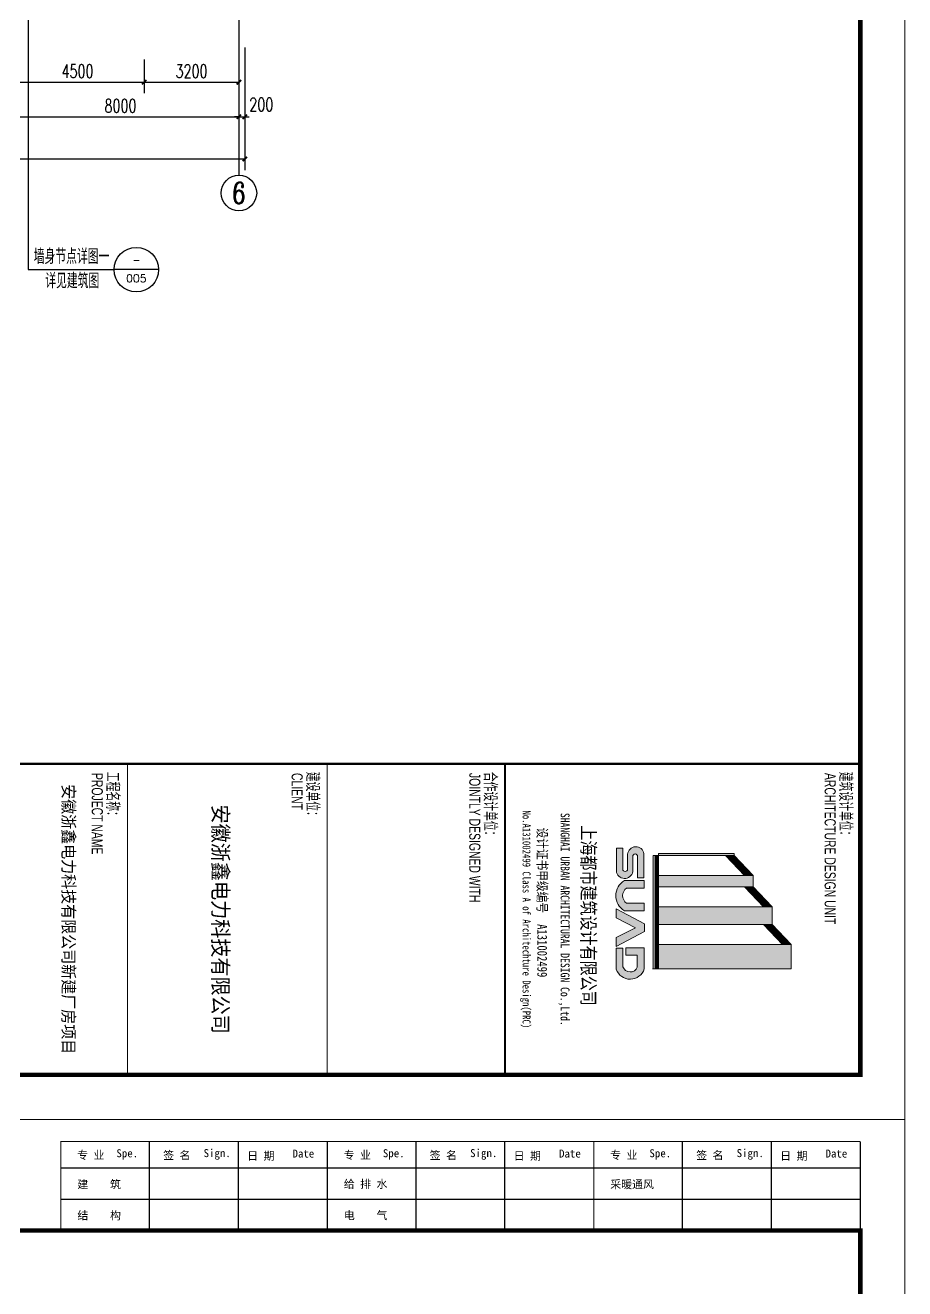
# Model space of a CAD drawing. Extents: x 409931 to 937299, y -508824 to 132289.
# Drawn here: x 534396 to 564097, y -210038 to -167405 of the extents above; entities that cross this region are included whole.
import ezdxf
from ezdxf.enums import TextEntityAlignment as Align

# ---------------------------------------------------------------- set-up
doc = ezdxf.new("R2010")
doc.units = 0
doc.header["$LTSCALE"] = 1500
doc.header["$MEASUREMENT"] = 0
doc.linetypes.add('DOTE', pattern=[2.4200000000000004, 2, -0.2, 0.02, -0.2])
doc.layers.get('Defpoints').update_dxf_attribs({"color": 252})
for name, color, linetype in [('00-tk', 151, 'Continuous'), ('AXIS', 3, 'Continuous'), ('AXIS_TEXT', 7, 'Continuous'), ('DIM_IDEN', 3, 'Continuous'), ('DOTE', 1, 'Continuous'), ('PUB_DIM', 3, 'Continuous'), ('PUB_TEXT', 7, 'Continuous')]:
    doc.layers.add(name, color=color, linetype=linetype)
doc.layers.add('TK', color=151, linetype='Continuous', lineweight=13)
doc.styles.add('_TCH_AXIS', font='COMPLEX', dxfattribs={"bigfont": 'GBCBIG'})
doc.styles.add('_TCH_DIM', font='SIMPLEX', dxfattribs={"bigfont": 'GBCBIG'})
doc.styles.add('_TCH_DIM_T3', font='SIMPLEX', dxfattribs={"width": 0.7058823529411765, "bigfont": 'GBCBIG'})
doc.styles.add('_TCH_LABEL', font='COMPLEX', dxfattribs={"bigfont": 'GBCBIG'})
doc.styles.add('COMPLEX', font='COMPLEX')
doc.styles.add('DS6HT', font='simhei.ttf', dxfattribs={"width": 0.8})
doc.styles.add('T&D', font='haiwenrs.shx', dxfattribs={"width": 0.7, "bigfont": 'hztxt.shx'})
doc.styles.add('TITLE', font='simhei.ttf', dxfattribs={"width": 0.8})
doc.dimstyles.new('_TCH_ARCH&&150', dxfattribs={"dimtxt": 446.25, "dimasz": 150, "dimexe": 375, "dimexo": 450, "dimgap": 150, "dimtad": 1, "dimdec": 0, "dimzin": 0, "dimdsep": 46, "dimtxsty": '_TCH_DIM_T3', "dimblk": 'ARCHTICK', "dimcen": 0.09, "dimclrt": 7, "dimazin": 2, "dimtfac": 1, "dimtdec": 0, "dimtix": 1, "dimtmove": 2, "dimatfit": 3, "dimfxl": 0, "dimtolj": 1, "dimtzin": 0, "dimarcsym": 0})

# ---------------------------------------------------------------- blocks, each defined once
blk = doc.blocks.new('会签')
at = {"layer": '00-tk'}
for p, q in [((-1400, 24000), (-1400, 6000.000000000058)), ((-700, 24000), (-700, 6000.000000000058)), ((3.637978807091713e-12, 22000.00000000006), (-2000, 22000.00000000006)), ((3.637978807091713e-12, 20000.00000000006), (-2000, 20000.00000000006)), ((3.637978807091713e-12, 16000.00000000006), (-2000, 16000.00000000006)), ((3.637978807091713e-12, 14000.00000000006), (-2000, 14000.00000000006)), ((3.637978807091713e-12, 10000.00000000006), (-2000, 10000.00000000006)), ((3.637978807091713e-12, 8000.000000000058), (-2000, 8000.000000000058))]:
    blk.add_line(p, q, dxfattribs=at)
at = {"layer": '00-tk', "const_width": 24.73392857142853}
for points in [[(3.637978807091713e-12, 6000.000000000058), (-2000, 6000.000000000058), (-2000, 24000)], [(3.637978807091713e-12, 24000), (-2000, 24000)], [(3.637978807091713e-12, 18000.00000000006), (-2000, 18000.00000000006)], [(3.637978807091713e-12, 12000.00000000006), (-2000, 12000.00000000006)]]:
    blk.add_lwpolyline(points, dxfattribs=at)
at = {"layer": '00-tk', "style": 'DS6HT'}
for s, p in [('Date', (-1641.539800848317, 23216.4195754776)), ('日 期', (-1589.45198279139, 22196.41681300546)), ('Sign.', (-1651.397542771389, 21215.32151746587)), ('签 名', (-1602.566964095779, 20305.87028907228)), ('Spe.', (-1648.111142787122, 19251.4664069491)), ('采暖通风', (-947.9235549706209, 18369.68245360098)), ('专 业', (-1608.088524318155, 18368.72849137243)), ('Date', (-1641.539800848317, 17216.41957547766)), ('日 期', (-1589.45198279139, 16196.41681300552)), ('Sign.', (-1651.397542771389, 15215.32151746593)), ('签 名', (-1602.566964095779, 14305.87028907234)), ('Spe.', (-1648.111142787122, 13251.46640694916)), ('给 排 水', (-955.7517189089849, 12371.85516931809)), ('电    气', (-251.1525608036573, 12372.2977990958)), ('专 业', (-1608.088524318155, 12368.72849137249)), ('Date', (-1641.539800848317, 11216.41957547766)), ('日 期', (-1589.45198279139, 10196.41681300552)), ('Sign.', (-1651.397542771389, 9215.321517465927)), ('签 名', (-1602.566964095779, 8305.870289072336)), ('Spe.', (-1648.111142787122, 7251.466406949155)), ('建    筑', (-948.3011847824964, 6371.736228958995)), ('结    构', (-248.0338342879804, 6374.010800041549)), ('专 业', (-1608.088524318155, 6368.728491372487))]:
    blk.add_text(s, height=180, rotation=90, dxfattribs=at).set_placement(p)
blk = doc.blocks.new('TK-A0')
at = {"layer": 'TK'}
h = blk.add_hatch(color=256, dxfattribs=at)
edge = h.paths.add_edge_path()
edge.add_arc((1154.146755657937, 779.1924743879104), 3.32045557777653, 288.7014113640251, 432.3606518510305)
edge.add_line((1155.152934808804, 782.356811405414), (1150.437148290964, 782.356811405414))
edge.add_line((1150.437148290964, 782.356811405414), (1150.437148290964, 778.1699634066533))
edge.add_line((1150.437148290964, 778.1699634066533), (1152.074026242055, 778.1699634066533))
edge.add_line((1152.074026242055, 778.1699634066533), (1152.074026242055, 780.7794412946987))
edge.add_line((1152.074026242055, 780.7794412946987), (1154.743725869286, 780.7794412946987))
edge.add_arc((1154.144571136729, 779.1864479558968), 1.701944232639127, -72.16722840810769, 69.38777632303339, ccw=False)
edge.add_line((1154.665774277209, 777.5662746758533), (1150.456620366604, 777.5662746758533))
edge.add_line((1150.456620366604, 777.5662746758533), (1150.456620366604, 776.0473309625459))
edge.add_line((1150.456620366604, 776.0473309625459), (1155.211414325245, 776.0473309625459))
edge = h.paths.add_edge_path()
edge.add_arc((1138.673736182081, 779.8623456887203), 3.924004440335319, 210.1327751881304, 329.8672248118695)
edge.add_line((1142.067467917589, 777.8924736737955), (1142.067467917589, 782.3508309002925))
edge.add_line((1142.067467917589, 782.3508309002925), (1140.389430682019, 782.3508309002925))
edge.add_line((1140.389430682019, 782.3508309002925), (1140.389430682019, 778.3717602917046))
edge.add_arc((1138.673736182081, 779.5977993973252), 2.10873884244299, 215.5496840955361, 324.4503159044639, ccw=False)
edge.add_line((1136.958041682144, 778.3717602917046), (1136.958041682144, 782.3508309002925))
edge.add_line((1136.958041682144, 782.3508309002925), (1135.280004446575, 782.3508309002925))
edge.add_line((1135.280004446575, 782.3508309002925), (1135.280004446575, 777.8924736737955))
edge = h.paths.add_edge_path()
edge.add_arc((1129.528960183166, 780.455636774173), 1.863793725080171, 99.47712958257928, 264.9305597506611)
edge.add_line((1129.364269726942, 778.5991335818038), (1132.691885010566, 778.5991335818038))
edge.add_arc((1132.691789201844, 778.0591148868477), 0.5400187034551565, -89.98983473079062, 89.9898347307905, ccw=False)
edge.add_line((1132.691885010566, 777.5190961918917), (1127.97065559401, 777.5190961918917))
edge.add_line((1127.97065559401, 777.5190961918917), (1127.97065559401, 776.0695795825526))
edge.add_line((1127.97065559401, 776.0695795825526), (1133.118498568072, 776.0695795825526))
edge.add_arc((1132.953808111826, 777.92608277492), 1.863793725080171, 275.0694402493389, 440.5228704174207)
edge.add_line((1133.260689022903, 779.7644383324945), (1129.833793578938, 779.7644383324945))
edge.add_arc((1129.833889387661, 780.3044570274506), 0.5400187034551565, 90.01016526920938, 269.9898347307905, ccw=False)
edge.add_line((1129.833793578938, 780.8444757224066), (1134.62586506483, 780.8444757224066))
edge.add_line((1134.62586506483, 780.8444757224066), (1134.62586506483, 782.2939923317446))
edge.add_line((1134.62586506483, 782.2939923317446), (1129.222079272073, 782.2939923317446))
h.paths.add_polyline_path([(1145.020788980241, 782.4197730984405), (1146.727707333419, 782.4197730984405), (1150.080554039034, 775.9977945051814), (1148.119570456257, 775.9977945051814), (1145.87424815683, 780.3862111980195), (1143.628925857402, 775.9977945051814), (1141.667942274626, 775.9977945051814)])
for p, q in [((1189, 841), (5.14963979041462e-14, 840.9999999999999)), ((5.14963979041462e-14, 840.9999999999999), (0, 0)), ((1189, 1.13686837721616e-13), (1189, 841)), ((1179, 831), (25.00000000000005, 830.9999999999999)), ((25.00000000000005, 830.9999999999999), (25, 10)), ((1109, 831), (1109, 10.00000000000011)), ((1179, 10.00000000000011), (1179, 831)), ((1109, 751.0000000000001), (1179, 751.0000000000001)), ((1109, 711.0000000000001), (1179, 711.0000000000001)), ((1109, 666.0000000000001), (1179, 666.0000000000001))]:
    blk.add_line(p, q, dxfattribs=at)
at = {"layer": 'TK', "color": 7}
for p, q in [((1145.157408515681, 811.1514531561669), (1149.654513675589, 815.437440792665)), ((1145.157408515681, 810.8751697189251), (1149.654513675589, 815.1611573554233)), ((1145.157408515681, 810.598886281681), (1149.654513675589, 814.8848739181791)), ((1145.157408515681, 810.3226028444392), (1149.661503087655, 814.6152517736198)), ((1145.157408515681, 810.046319407195), (1149.654513675589, 814.3323070436932)), ((1145.157408515681, 809.7700359699533), (1149.654513675589, 814.0560236064514)), ((1145.157408515681, 809.4937525327091), (1149.661503087655, 813.7864014618897)), ((1145.157408515681, 809.2174690954649), (1149.661503087655, 813.5101180246479)), ((1155.158445864823, 815.437440792665), (1149.654513675589, 815.437440792665)), ((1149.654513675589, 815.437440792665), (1149.654513675589, 785.5764909301286)), ((1155.158445864823, 785.5474954772282), (1155.158445864823, 815.4387035636656)), ((1136.663148659468, 806.86663922316), (1141.159022302032, 811.1514531561669)), ((1136.663148659468, 806.5903557859181), (1141.159022302032, 810.8751697189251)), ((1136.663148659468, 806.3140723486763), (1141.159022302032, 810.598886281681)), ((1136.663148659468, 806.0377889114322), (1141.159022302032, 810.3226028444392)), ((1136.663148659468, 805.7615054741881), (1141.159022302032, 810.046319407195)), ((1141.159022302032, 811.1514531561669), (1141.159022302032, 785.5764909301286)), ((1141.159022302032, 811.1514531561669), (1145.157408515681, 811.1514531561669)), ((1145.157408515681, 785.5474954772282), (1145.157408515681, 811.1514531561645)), ((1136.663148659468, 805.4852220369439), (1141.159022302032, 809.7700359699533)), ((1136.663148659468, 805.2089385997022), (1141.167243231423, 809.501587528885)), ((1136.663148659468, 804.9326551624604), (1141.167243231423, 809.225304091641)), ((1129.656702158283, 802.573990293977), (1134.160796730276, 806.8666392231576)), ((1129.656702158283, 802.2977068567329), (1134.160796730276, 806.5903557859158)), ((1129.656702158283, 802.0214234194888), (1134.160796730276, 806.314072348674)), ((1129.656702158283, 801.745139982247), (1134.160796730276, 806.0377889114299)), ((1129.656702158283, 801.4688565450051), (1134.160796730276, 805.7615054741857)), ((1129.656702158283, 801.1925731077633), (1134.160796730276, 805.4852220369439)), ((1129.664447788671, 800.9236716806918), (1134.168542360645, 805.2163206098724)), ((1129.664447788671, 800.64738824345), (1134.168542360645, 804.9400371726306)), ((1136.663148659468, 806.86663922316), (1134.160796730276, 806.8666392231576)), ((1134.160796730276, 806.86663922316), (1134.160796730276, 785.5764909301286)), ((1136.663148659468, 785.5764909301286), (1136.663148659468, 806.86663922316)), ((1129.656702158283, 802.573990293977), (1129.156702158283, 802.573990293977)), ((1129.156702158283, 802.573990293977), (1129.156702158283, 785.5764909301286)), ((1129.656702158283, 802.573990293977), (1129.656702158283, 785.5764909301286)), ((1129.156702158283, 785.5764909301286), (1129.752519463208, 785.5764909301286)), ((1129.656702158283, 785.5764909301286), (1129.656702158283, 784.3764909301285)), ((1129.656702158283, 785.3764909301285), (1155.158445864823, 785.3764909301285)), ((1129.656702158283, 785.3764909301285), (1155.158445864823, 785.3764909301285)), ((1129.656702158283, 785.1764909301286), (1155.158445864823, 785.1764909301286)), ((1129.656702158283, 784.9764909301285), (1155.158445864823, 784.9764909301285)), ((1129.656702158283, 784.7764909301285), (1155.158445864823, 784.7764909301285)), ((1129.752519463208, 785.5764909301286), (1155.158445864823, 785.5764909301286)), ((1134.080796730276, 785.5764909301286), (1136.693148659468, 785.5764909301286)), ((1141.17902230205, 785.5764909301286), (1145.177408515681, 785.5764909301286)), ((1149.624513675589, 785.5764909301286), (1155.158445864823, 785.5764909301286)), ((1155.158445864823, 784.1764909301286), (1155.158445864823, 785.4764909301285)), ((1129.656702158283, 784.3764909301285), (1155.158445864823, 784.3764909301285))]:
    blk.add_line(p, q, dxfattribs=at)
at = {"layer": 'TK', "const_width": 1}
blk.add_lwpolyline([(25.00000000000005, 830.9999999999999), (1179, 831), (1179, 10.00000000000011), (25, 10)], close=True, dxfattribs=at)
at = {"layer": 'TK', "const_width": 0.5}
for points in [[(1109, 10.00000000000011), (1109, 831)], [(1109, 751.0000000000001), (1179, 751.0000000000001)]]:
    blk.add_lwpolyline(points, dxfattribs=at)
at = {"layer": 'TK', "color": 7}
for points in [[(1129.222079272073, 782.2939923317446), (1134.62586506483, 782.2939923317446), (1134.62586506483, 780.8444757224066), (1129.833793578938, 780.8444757224066)], [(1135.280004446575, 782.3508309002925), (1136.958041682144, 782.3508309002925), (1136.958041682144, 778.3717602917046)], [(1135.280004446575, 782.3508309002925), (1135.280004446575, 777.8924736737955)], [(1142.067467917589, 782.3508309002925), (1140.389430682019, 782.3508309002925), (1140.389430682019, 778.3717602917046)], [(1145.020788980241, 782.4197730984405), (1141.667942274626, 775.9977945051814), (1143.628925857402, 775.9977945051814), (1145.87424815683, 780.3862111980195)], [(1142.067467917589, 782.3508309002925), (1142.067467917589, 777.8924736737955)], [(1145.020788980241, 782.4197730984405), (1146.727707333419, 782.4197730984405), (1150.080554039034, 775.9977945051814), (1148.119570456257, 775.9977945051814), (1145.87424815683, 780.3862111980195)], [(1150.437148290964, 778.1699634066533), (1150.437148290964, 782.356811405414), (1155.152934808804, 782.356811405414)], [(1129.833793578938, 779.7644383324945), (1133.260689022903, 779.7644383324945)], [(1150.437148290964, 778.1699634066533), (1152.074026242055, 778.1699634066533), (1152.074026242055, 780.7794412946987), (1154.743725869286, 780.7794412946987)], [(1132.691885010566, 777.5190961918917), (1127.97065559401, 777.5190961918917), (1127.97065559401, 776.0695795825526), (1133.118498568072, 776.0695795825526)], [(1132.691885010566, 778.5991335818038), (1129.364269726942, 778.5991335818038)], [(1150.456620366604, 777.5662746758533), (1154.665774277209, 777.5662746758533)], [(1150.456620366604, 777.5662746758533), (1150.456620366604, 776.0473309625459), (1155.211414325245, 776.0473309625459)]]:
    blk.add_lwpolyline(points, dxfattribs=at)
for centre, radius, start, end in [((1129.528960183166, 780.455636774173), 1.863793725080171, 99.47712958257927, 264.9305597506611), ((1154.146755657937, 779.1924743879104), 3.32045557777653, 288.7014113640251, 72.36065185103055), ((1129.833889387661, 780.3044570274506), 0.5400187034551565, 90.01016526920947, 269.9898347307905), ((1132.953808111826, 777.92608277492), 1.863793725080171, 275.0694402493389, 80.52287041742068), ((1154.144571136729, 779.1864479558968), 1.701944232639127, 287.8327715918923, 69.38777632303336), ((1132.691789201844, 778.0591148868477), 0.5400187034551565, 270.0101652692095, 89.98983473079049), ((1138.673736182081, 779.8623456887203), 3.924004440335319, 210.1327751881304, 329.8672248118695), ((1138.673736182081, 779.5977993973252), 2.10873884244299, 215.5496840955361, 324.4503159044639)]:
    blk.add_arc(centre, radius, start, end, dxfattribs=at)
for points in [[(1145.157408515681, 811.1514531561669), (1145.158957641777, 810.876646120961), (1149.661503087655, 815.4441020853498), (1149.661503087655, 815.1678186481056)], [(1145.157408515681, 810.5988862816832), (1145.158957641777, 810.3240792464774), (1149.661503087655, 814.8915352108662), (1149.661503087655, 814.615251773622)], [(1145.157408515681, 810.046319407195), (1145.158957641777, 809.7715123719892), (1149.661503087655, 814.3389683363803), (1149.661503087655, 814.0626848991361)], [(1145.163605019972, 809.4996581408504), (1145.165154146068, 809.2248511056422), (1149.667699591964, 813.792307070031), (1149.667699591964, 813.5160236327891)], [(1149.654513675589, 785.5764909301286), (1155.158445864823, 785.5764909301286), (1149.654513675589, 815.437440792665), (1155.158445864823, 815.437440792665)], [(1136.663148659468, 806.86663922316), (1136.664697785527, 806.5918321879517), (1141.167243231423, 811.1592881523428), (1141.167243231423, 810.8830047150987)], [(1136.663148659468, 806.3140723486763), (1136.664697785527, 806.0392653134704), (1141.167243231423, 810.6067212778593), (1141.167243231423, 810.3304378406174)], [(1136.663148659468, 805.7615054741881), (1136.664697785527, 805.4866984389845), (1141.167243231423, 810.054154403371), (1141.167243231423, 809.7778709661292)], [(1141.159022302032, 785.5764909301286), (1145.157408515681, 785.5764909301286), (1141.159022302032, 811.1514531561669), (1145.157408515681, 811.1514531561645)], [(1136.669345163759, 805.2148442078411), (1136.670894289818, 804.9400371726352), (1141.173439735752, 809.5074931370241), (1141.173439735752, 809.2312096997822)], [(1129.656702158283, 802.573990293977), (1129.658251284361, 802.2991832587711), (1134.160796730276, 806.8666392231576), (1134.160796730276, 806.5903557859158)], [(1129.659800410457, 802.0243762235606), (1129.661349536516, 801.7495691883547), (1134.163894982412, 806.3170251527434), (1134.163894982412, 806.0407417155017)], [(1129.662898662612, 801.4747621531442), (1129.664447788671, 801.1999551179383), (1134.166993234586, 805.767411082327), (1134.166993234586, 805.4911276450853)], [(1129.67064429298, 800.9295772888331), (1129.672193419058, 800.654770253625), (1134.174738864936, 805.2222262180161), (1134.174738864973, 804.9459427807719)], [(1134.160796730276, 785.5764909301286), (1136.663148659468, 785.5764909301286), (1134.160796730276, 806.8666392231576), (1136.663148659468, 806.86663922316)], [(1129.156702158283, 785.5764909301286), (1129.752519463208, 785.5764909301286), (1129.156702158283, 802.573990293977), (1129.656702158283, 802.573990293977)], [(1129.656702158283, 785.3764909301285), (1129.656702158283, 785.5764909301286), (1155.158445864823, 785.3764909301285), (1155.158445864823, 785.5764909301286)], [(1129.656702158283, 784.9764909301285), (1129.656702158283, 785.1764909301286), (1155.158445864823, 784.9764909301285), (1155.158445864823, 785.1764909301286)], [(1129.656702158283, 784.5764909301286), (1129.656702158283, 784.7764909301285), (1155.158445864823, 784.5764909301286), (1155.158445864823, 784.7764909301285)], [(1129.656702158283, 784.1764909301286), (1129.656702158283, 784.3764909301285), (1155.158445864823, 784.1764909301286), (1155.158445864823, 784.3764909301285)]]:
    blk.add_solid(points, dxfattribs=at)
at = {"layer": 'TK', "xscale": 0.01, "yscale": 0.01, "zscale": 0.01}
blk.add_blockref('会签', (25.00000000000005, 591), dxfattribs=at)
at = {"layer": 'TK', "style": 'T&D', "width": 0.7}
for s, height, p in [('建筑设计单位：', 3, (1110.820864595012, 826.1841292128393)), ('ARCHITECTURE DESIGN UNIT', 2.5, (1111.0685751571, 822.9591104215832)), ('合作设计单位：', 3, (1110.820864595012, 746.1841292128398)), ('JOINTLY DESIGNED WITH', 2.5, (1111.0685751571, 742.9591104215838)), ('建设单位：', 3, (1110.820864595012, 706.1841292128396)), ('CLIENT', 2.5, (1111.0685751571, 702.9591104215834)), ('工程名称：', 3, (1110.820864595012, 661.1841292128396)), ('PROJECT NAME', 2.5, (1111.0685751571, 657.9591104215834))]:
    blk.add_text(s, height=height, dxfattribs=at).set_placement(p)
at = {"layer": 'TK', "color": 7, "style": 'TITLE', "width": 0.8}
for s, height, p in [('上海都市建筑设计有限公司 ', 3.1, (1144, 768.2486593937116)), ('SHANGHAI URBAN ARCHITECTURAL DESIGN Co.,Ltd.', 2, (1144, 763.5272913471371)), ('No.A131002499 Class A of Architechture Design(PRC)', 1.8, (1144, 754.9664609626861))]:
    blk.add_text(s, height=height, dxfattribs=at).set_placement(p, align=Align.CENTER)
for s, p in [('设计证书甲级编号', (1123.359026639052, 758.2898696273234)), ('A131002499', (1145.075221710198, 758.286525530102))]:
    blk.add_text(s, height=2.2, dxfattribs=at).set_placement(p)
blk = doc.blocks.new('_ArchTick')
at = {"color": 0, "linetype": 'ByBlock', "const_width": 0.4}
blk.add_lwpolyline([(-0.5, -0.5), (0.5, 0.5)], dxfattribs=at)
blk = doc.blocks.new('*D564')
at = {"layer": 'Defpoints', "color": 0}
for p in [(533912.0096734256, -168108.0486126707), (538412.009673411, -168108.0486204465), (538412.009673411, -169326.6053319281)]:
    blk.add_point(p, dxfattribs=at)
at = {"layer": 'PUB_DIM', "color": 0, "lineweight": -2}
for p, q in [((533912.0096734256, -168558.0486126707), (533912.0096734256, -169701.6053319281)), ((538412.009673411, -168558.0486204465), (538412.009673411, -169701.6053319281)), ((533912.0096734256, -169326.6053319281), (538412.009673411, -169326.6053319281))]:
    blk.add_line(p, q, dxfattribs=at)
at = {"layer": 'PUB_DIM', "color": 0, "lineweight": -2, "xscale": 150, "yscale": 150, "zscale": 150, "rotation": 180}
blk.add_blockref('_ArchTick', (533912.0096734256, -169326.6053319281), dxfattribs=at)
at = {"layer": 'PUB_DIM', "color": 0, "lineweight": -2, "xscale": 150, "yscale": 150, "zscale": 150}
blk.add_blockref('_ArchTick', (538412.009673411, -169326.6053319281), dxfattribs=at)
at = {"layer": 'PUB_DIM', "color": 7, "insert": (536162.0096734182, -168953.4803319281), "char_height": 446.25, "attachment_point": 5, "style": '_TCH_DIM_T3'}
blk.add_mtext('\\A1;4500', dxfattribs=at)
blk = doc.blocks.new('*D565')
at = {"layer": 'Defpoints', "color": 0}
for p in [(538412.009673411, -168108.0486204465), (541612.0096755157, -168108.048625976), (541612.0096755157, -169326.6053385808)]:
    blk.add_point(p, dxfattribs=at)
at = {"layer": 'PUB_DIM', "color": 0, "lineweight": -2}
for p, q in [((538412.009673411, -168558.0486204465), (538412.009673411, -169701.6053385808)), ((541612.0096755157, -168558.048625976), (541612.0096755157, -169701.6053385808)), ((538412.009673411, -169326.6053385808), (541612.0096755157, -169326.6053385808))]:
    blk.add_line(p, q, dxfattribs=at)
at = {"layer": 'PUB_DIM', "color": 0, "lineweight": -2, "xscale": 150, "yscale": 150, "zscale": 150, "rotation": 180}
blk.add_blockref('_ArchTick', (538412.009673411, -169326.6053385808), dxfattribs=at)
at = {"layer": 'PUB_DIM', "color": 0, "lineweight": -2, "xscale": 150, "yscale": 150, "zscale": 150}
blk.add_blockref('_ArchTick', (541612.0096755157, -169326.6053385808), dxfattribs=at)
at = {"layer": 'PUB_DIM', "color": 7, "insert": (540012.0096744634, -168953.4803385808), "char_height": 446.25, "attachment_point": 5, "style": '_TCH_DIM_T3'}
blk.add_mtext('\\A1;3200', dxfattribs=at)
blk = doc.blocks.new('*D847')
at = {"layer": 'AXIS', "color": 0, "lineweight": -2}
for p, q in [((533612.0096751351, -168333.4674130274), (533612.0096751351, -170868.9600420572)), ((541612.0096751353, -168333.4674094795), (541612.0096751353, -170868.9600420572)), ((533612.0096751351, -170493.9600420572), (541612.0096751353, -170493.9600420572))]:
    blk.add_line(p, q, dxfattribs=at)
at = {"layer": 'Defpoints', "color": 0}
for p in [(533612.0096751351, -167883.4674130274), (541612.0096751353, -167883.4674094795), (541612.0096751353, -170493.9600420572)]:
    blk.add_point(p, dxfattribs=at)
at = {"layer": 'AXIS', "color": 0, "lineweight": -2, "xscale": 150, "yscale": 150, "zscale": 150, "rotation": 180}
blk.add_blockref('_ArchTick', (533612.0096751351, -170493.9600420572), dxfattribs=at)
at = {"layer": 'AXIS', "color": 0, "lineweight": -2, "xscale": 150, "yscale": 150, "zscale": 150}
blk.add_blockref('_ArchTick', (541612.0096751353, -170493.9600420572), dxfattribs=at)
at = {"layer": 'AXIS', "color": 7, "insert": (537612.0096751351, -170120.8350420572), "char_height": 446.25, "attachment_point": 5, "style": '_TCH_DIM_T3'}
blk.add_mtext('\\A1;8000', dxfattribs=at)
blk = doc.blocks.new('*D848')
at = {"layer": 'AXIS', "color": 0, "lineweight": -2}
for p, q in [((541612.0096751351, -168333.4674094795), (541612.0096751351, -170868.9600402389)), ((541812.0096749717, -168333.4674093908), (541812.0096749717, -170868.9600402389)), ((541612.0096751351, -170493.9600402389), (541462.0096751351, -170493.9600402389)), ((541612.0096751351, -170493.9600402389), (541812.0096749717, -170493.9600402389)), ((541812.0096749717, -170493.9600402389), (541962.0096749717, -170493.9600402389))]:
    blk.add_line(p, q, dxfattribs=at)
at = {"layer": 'Defpoints', "color": 0}
for p in [(541612.0096751351, -167883.4674094795), (541812.0096749717, -167883.4674093908), (541812.0096749717, -170493.9600402389)]:
    blk.add_point(p, dxfattribs=at)
at = {"layer": 'AXIS', "color": 0, "lineweight": -2, "xscale": 150, "yscale": 150, "zscale": 150}
blk.add_blockref('_ArchTick', (541612.0096751351, -170493.9600402389), dxfattribs=at)
at = {"layer": 'AXIS', "color": 0, "lineweight": -2, "xscale": 150, "yscale": 150, "zscale": 150, "rotation": 180}
blk.add_blockref('_ArchTick', (541812.0096749717, -170493.9600402389), dxfattribs=at)
at = {"layer": 'AXIS', "color": 7, "insert": (542367.0096761296, -170081.4600399484), "char_height": 446.25, "attachment_point": 5, "style": '_TCH_DIM_T3'}
blk.add_mtext('\\A1;200', dxfattribs=at)
blk = doc.blocks.new('*D849')
at = {"layer": 'AXIS', "color": 0, "lineweight": -2}
for p, q in [((509412.0096882834, -168156.5605809987), (509412.0096882834, -172292.0532042587)), ((541812.0096749158, -168156.5605659113), (541812.0096749158, -172292.0532042587)), ((509412.0096882834, -171917.0532042587), (541812.0096749158, -171917.0532042587))]:
    blk.add_line(p, q, dxfattribs=at)
at = {"layer": 'Defpoints', "color": 0}
for p in [(509412.0096882834, -167706.5605809987), (541812.0096749158, -167706.5605659113), (541812.0096749158, -171917.0532042587)]:
    blk.add_point(p, dxfattribs=at)
at = {"layer": 'AXIS', "color": 0, "lineweight": -2, "xscale": 150, "yscale": 150, "zscale": 150, "rotation": 180}
blk.add_blockref('_ArchTick', (509412.0096882834, -171917.0532042587), dxfattribs=at)
at = {"layer": 'AXIS', "color": 0, "lineweight": -2, "xscale": 150, "yscale": 150, "zscale": 150}
blk.add_blockref('_ArchTick', (541812.0096749158, -171917.0532042587), dxfattribs=at)
at = {"layer": 'AXIS', "color": 7, "insert": (525612.0096815997, -171543.9282042587), "char_height": 446.25, "attachment_point": 5, "style": '_TCH_DIM_T3'}
blk.add_mtext('\\A1;32400', dxfattribs=at)
blk = doc.blocks.new('_AXISO')
blk.add_circle((0, 0), 0.5)
at = {"layer": 'AXIS_TEXT', "style": 'COMPLEX', "width": 1.041666666666667}
blk.add_attdef('A', text='', height=0.56, dxfattribs=at).set_placement((-0.25, -0.28), (0.25, -0.28), align=Align.FIT)

msp = doc.modelspace()

# ---------------------------------------------------------------- linework, layer by layer
at = {"layer": 'AXIS'}
msp.add_line((541612.009677109, -168525.0283976092), (541612.0096788564, -172465.0272747068), dxfattribs=at)
at = {"layer": 'DIM_IDEN'}
for p, q in [((534493.9808159459, -162716.1271202162), (534493.980790904, -175650.5042696708)), ((534493.980790904, -175650.5042696708), (537398.0648509606, -175650.5042696708)), ((538898.0648509606, -175650.5042696708), (537398.0648509606, -175650.5042696708))]:
    msp.add_line(p, q, dxfattribs=at)
msp.add_circle((538148.0648509606, -175650.5042696708), 750, dxfattribs=at)
at = {"layer": 'DOTE', "color": 1, "linetype": 'DOTE'}
msp.add_line((541612.0096199991, -39750.59185586681), (541612.0096751351, -168525.0283968996), dxfattribs=at)

# ---------------------------------------------------------------- block references
at = {"layer": 'AXIS'}
ref = msp.add_blockref('_AXISO', (541612.0096791225, -173065.0272747068), dxfattribs=dict(at, xscale=1200, yscale=1200, zscale=1200))
ref.add_attrib('A', '6', dxfattribs={"layer": 'AXIS_TEXT', "height": 698.9222472437888, "style": '_TCH_AXIS'}).set_placement((541379.0355967078, -173414.4883983287), (541844.9837615371, -173414.4883983287), align=Align.FIT)
at = {"layer": 'TK', "xscale": 150, "yscale": 150, "zscale": 150, "rotation": 270}
for p in [(437946.8286021762, -25973.50576666032), (437946.8286021762, -204323.5057666603)]:
    msp.add_blockref('TK-A0', p, dxfattribs=at)

# ---------------------------------------------------------------- texts
at = {"layer": 'PUB_TEXT', "style": '_TCH_DIM'}
for s, p in [('墙身节点详图一', (534683.7887783791, -175459.493631373)), ('详见建筑图', (535071.9536719961, -176282.738312224))]:
    msp.add_text(s, height=506.3829787234042, dxfattribs=at).set_placement(p)
at = {"layer": 'PUB_TEXT', "style": '_TCH_LABEL', "width": 0.7777777777775925}
msp.add_text('-', height=391.5099836318755, dxfattribs=at).set_placement((538017.5615230834, -175511.6848026028), (538278.5681788379, -175511.6848026028), align=Align.FIT)
at = {"layer": 'PUB_TEXT', "style": '_TCH_LABEL'}
msp.add_text('005', height=265.9482862944672, dxfattribs=at).set_placement((537806.1313400106, -176077.0807991202), (538489.9983619107, -176077.0807991202), align=Align.FIT)
at = {"layer": 'TK', "color": 2, "style": 'TITLE', "width": 0.9}
for s, height, p in [('安徽浙鑫电力科技有限公司新建厂房项目', 412.5, (535654.4244843683, -197568.8808649706)), ('安徽浙鑫电力科技有限公司', 525, (540727.5786693095, -197568.8808649706))]:
    msp.add_text(s, height=height, rotation=270, dxfattribs=at).set_placement(p, align=Align.CENTER)

# ---------------------------------------------------------------- dimensions: what is measured, and where the dimension line sits
at = {"layer": 'AXIS'}
for p1, p2, distance, picture, middle in [((509412.0096882834, -167706.5605809987), (541812.0096749158, -167706.5605659113), -4210.492638347408, '*D849', (525612.0096815997, -171543.9282042587)), ((533612.0096751351, -167883.4674130274), (541612.0096751353, -167883.4674094795), -2610.4926325777196, '*D847', (537612.0096751351, -170120.8350420572))]:
    dim = msp.add_aligned_dim(p1=p1, p2=p2, distance=distance, dimstyle='_TCH_ARCH&&150', dxfattribs=at)
    dim.commit()
    dim.dimension.update_dxf_attribs({"geometry": picture, "text_midpoint": middle})
dim = msp.add_linear_dim(base=(541812.0096749717, -170493.9600402389), p1=(541612.0096751351, -167883.4674094795), p2=(541812.0096749717, -167883.4674093908), angle=2.5404768576705102e-08, dimstyle='_TCH_ARCH&&150', dxfattribs=at)
dim.commit()
dim.dimension.update_dxf_attribs({"geometry": '*D848', "text_midpoint": (542367.0096761296, -170081.4600399484), "dimtype": 129})
at = {"layer": 'PUB_DIM'}
for p1, p2, distance, picture, middle in [((533912.0096734256, -168108.0486126707), (538412.009673411, -168108.0486204465), -1218.556711481593, '*D564', (536162.0096734182, -168953.4803319281)), ((538412.009673411, -168108.0486204465), (541612.0096755157, -168108.048625976), -1218.5567126047972, '*D565', (540012.0096744634, -168953.4803385808))]:
    dim = msp.add_aligned_dim(p1=p1, p2=p2, distance=distance, dimstyle='_TCH_ARCH&&150', dxfattribs=at)
    dim.commit()
    dim.dimension.update_dxf_attribs({"geometry": picture, "text_midpoint": middle})

doc.saveas('drawing.dxf')
